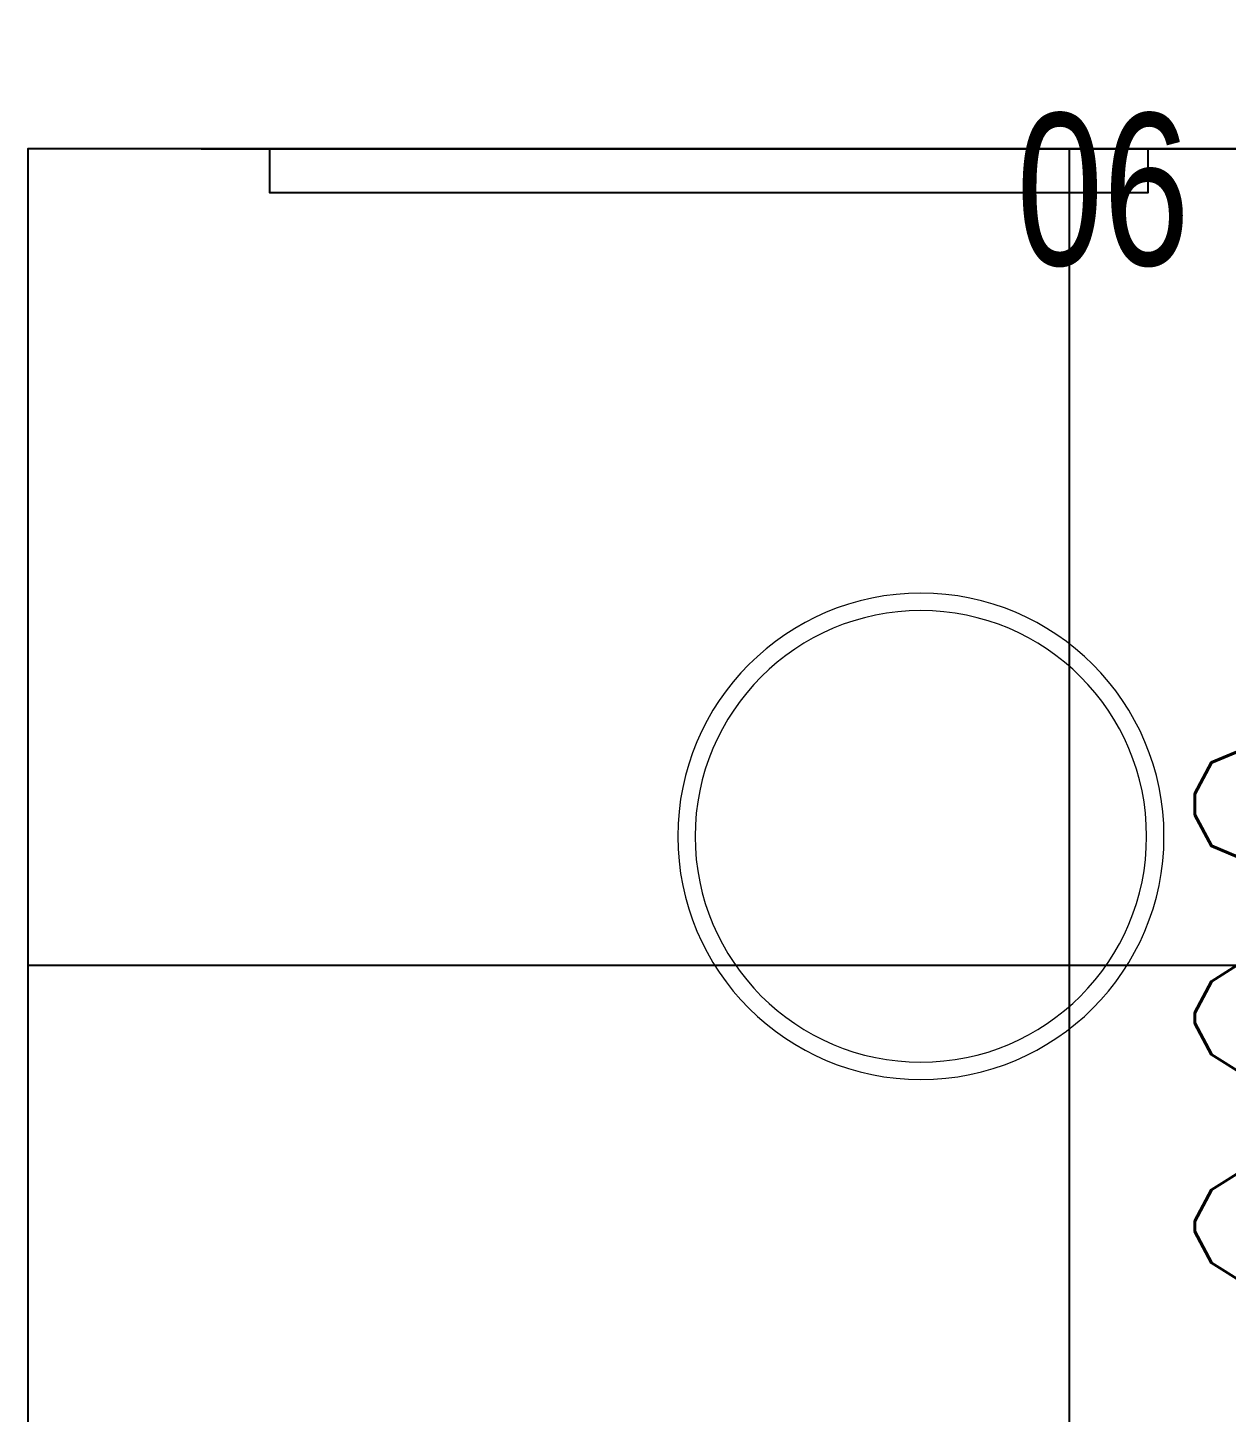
# Model space of a CAD drawing. Extents: x -560814 to 57327, y -29287 to 19916.
# Drawn here: x 15106 to 15796, y 7883 to 8680 of the extents above; entities that cross this region are included whole.
import ezdxf

# ---------------------------------------------------------------- set-up
doc = ezdxf.new("R2010")
doc.units = 0
doc.header["$LTSCALE"] = 0.25
doc.linetypes.add('DASHDOT', pattern=[25.4, 12.7, -6.35, 0, -6.35])
for name, color, linetype, lineweight in [('01-First Floor$0$72_EGR_EQP_TAG', 142, 'Continuous', 5), ('01-First Floor$0$LOADING', 253, 'Continuous', 5), ('01-First Floor$0$Walls', 251, 'Continuous', 5), ('E-LITE-CLNG-CNDT', 6, 'DASHDOT', 35), ('T-DATA-DIM', 251, 'DASHDOT', 25)]:
    doc.layers.add(name, color=color, linetype=linetype, lineweight=lineweight)
doc.layers.add('01-First Floor$0$FALSE CEILING', color=251, linetype='Continuous')
doc.styles.add('01-First Floor$0$X3G_ENTITY_257CFD', font='swisscl.ttf', dxfattribs={"height": 200})
doc.styles.add('DC_SIMPLEX', font='SIMPLEX.shx', dxfattribs={"width": 0.7})
doc.dimstyles.new('DevCad-MM', dxfattribs={"dimscale": 0.01, "dimtxt": 2, "dimasz": 2, "dimexe": 1, "dimexo": 1, "dimgap": 0.6, "dimtad": 1, "dimdec": 0, "dimrnd": 10, "dimzin": 1, "dimdsep": 46, "dimtxsty": 'DC_SIMPLEX', "dimblk1": 'OBLIQUE', "dimblk2": 'OBLIQUE', "dimsah": 1, "dimcen": 3, "dimclrd": 256, "dimclre": 256, "dimclrt": 45, "dimadec": 0, "dimazin": 0, "dimtfac": 1, "dimtdec": 0, "dimtix": 1, "dimtmove": 2, "dimatfit": 2, "dimldrblk": 'OBLIQUE', "dimfxl": 1, "dimtolj": 1, "dimtzin": 0, "dimarcsym": 0})

# ---------------------------------------------------------------- blocks, each defined once
blk = doc.blocks.new('01-First Floor$0$WM00001-P')
at = {"layer": '01-First Floor$0$LOADING'}
for radius in [0.14, 0.13]:
    blk.add_circle((0, 0), radius, dxfattribs=at)
blk = doc.blocks.new('01-First Floor')
at = {"layer": '01-First Floor$0$FALSE CEILING', "linetype": 'Continuous'}
for p, q in [((15706, 4540), (15706, 8610)), ((15106, 8140), (19115.56, 8140))]:
    blk.add_line(p, q, dxfattribs=at)
at = {"layer": '01-First Floor$0$FALSE CEILING'}
blk.add_lwpolyline([(15106, 4540), (19115.56, 4540), (19115.56, 8610), (15106, 8610)], close=True, dxfattribs=at)
at = {"layer": '01-First Floor$0$FALSE CEILING', "elevation": -0.1}
blk.add_lwpolyline([(15245.22, 8610), (15245.22, 8585), (15751.22, 8585), (15751.22, 8610), (15245.22, 8610)], dxfattribs=at)
at = {"layer": '01-First Floor$0$LOADING', "elevation": -0.1}
blk.add_lwpolyline([(15245.22, 8610), (15245.22, 8585), (15751.22, 8585), (15751.22, 8610), (15245.22, 8610)], dxfattribs=at)
at = {"layer": '01-First Floor$0$Walls'}
for p, q in [((15106, 8610), (15929.53, 8610)), ((15106, 6190), (15106, 8610))]:
    blk.add_line(p, q, dxfattribs=at)
at = {"layer": '01-First Floor$0$LOADING', "extrusion": (2.24019e-05, -2.26055e-18, -1), "xscale": 1000.000000000001, "yscale": 1000.000000000001, "zscale": 1000.000000000001, "rotation": 180}
blk.add_blockref('01-First Floor$0$WM00001-P', (-15620.4, 8214.21, 0.48), dxfattribs=at)
at = {"layer": '01-First Floor$0$72_EGR_EQP_TAG', "insert": (15725.34, 8630.48, -0.1), "char_height": 87.473, "attachment_point": 2, "style": '01-First Floor$0$X3G_ENTITY_257CFD'}
blk.add_mtext('06', dxfattribs=at)
blk = doc.blocks.new('_OBLIQUE')
at = {"color": 0, "linetype": 'ByBlock'}
blk.add_line((-0.5, -0.5), (0.5, 0.5), dxfattribs=at)
blk = doc.blocks.new('*D139')
at = {"layer": 'Defpoints', "color": 0, "linetype": 'Continuous', "transparency": 16777216}
for p in [(15106, 8610), (16038.2, 8610), (15106, 7615.37)]:
    blk.add_point(p, dxfattribs=at)
at = {"layer": 'T-DATA-DIM', "linetype": 'Continuous', "lineweight": -2, "transparency": 16777216}
for p, q in [((15206, 8610), (16138.2, 8610)), ((16038.2, 7615.37), (16038.2, 8610)), ((15206, 7615.37), (16138.2, 7615.37))]:
    blk.add_line(p, q, dxfattribs=at)
at = {"layer": 'T-DATA-DIM', "linetype": 'Continuous', "lineweight": -2, "transparency": 16777216, "xscale": 200, "yscale": 200, "zscale": 200}
for p, rotation in [((16038.2, 8610), 90), ((16038.2, 7615.37), 270)]:
    blk.add_blockref('_OBLIQUE', p, dxfattribs=dict(at, rotation=rotation))
at = {"layer": 'T-DATA-DIM', "color": 45, "linetype": 'Continuous', "transparency": 16777216, "insert": (15878.2, 8112.68), "char_height": 200, "attachment_point": 5, "rotation": 90, "style": 'DC_SIMPLEX'}
blk.add_mtext('\\A1;990', dxfattribs=at)

msp = doc.modelspace()

# ---------------------------------------------------------------- block references
at = {"layer": 'E-LITE-CLNG-CNDT'}
msp.add_blockref('01-First Floor', (0, 0), dxfattribs=at)

# ---------------------------------------------------------------- dimensions: what is measured, and where the dimension line sits
at = {"layer": 'T-DATA-DIM', "linetype": 'Continuous'}
dim = msp.add_linear_dim(base=(16038.2, 8610), p1=(15106, 7615.37), p2=(15106, 8610), angle=90, dimstyle='DevCad-MM', dxfattribs=at)
dim.commit()
dim.dimension.update_dxf_attribs({"geometry": '*D139', "text_midpoint": (15878.2, 8112.68)})

doc.saveas('drawing.dxf')
